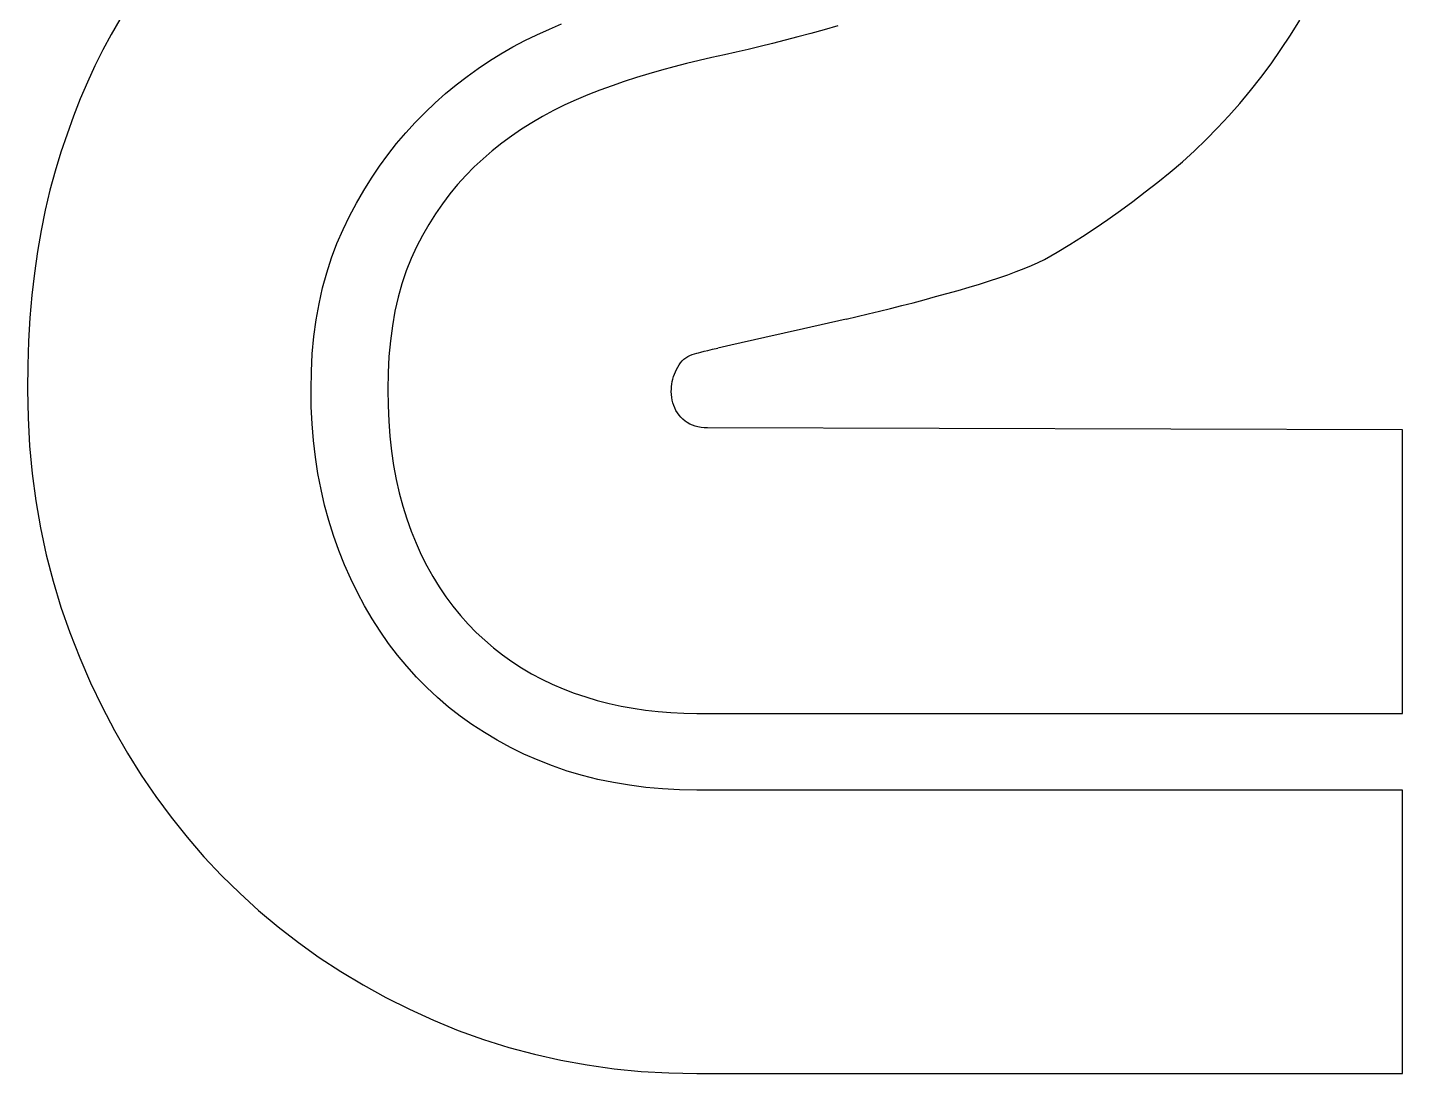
# Model space of a CAD drawing. Extents: x -28 to 1088, y -1245 to 28.
# Drawn here: x 92.2 to 155.4, y -1052.1 to -1003.9 of the extents above; entities that cross this region are included whole.
import ezdxf

# ---------------------------------------------------------------- set-up
doc = ezdxf.new("R2010")
doc.units = 0
doc.header["$MEASUREMENT"] = 0
doc.layers.get('0').update_dxf_attribs({"linetype": 'CONTINUOUS'})

msp = doc.modelspace()

# ---------------------------------------------------------------- linework, layer by layer
at = {"color": 7, "ltscale": 0.01989}
msp.add_line((96.420614, -1003.538233), (96.023827, -1004.227813), dxfattribs=at)
at = {"color": 7, "ltscale": 0.01558}
msp.add_line((115.618629, -1004.243508), (116.186586, -1003.987012), dxfattribs=at)
at = {"color": 7, "ltscale": 0.015368}
msp.add_line((116.186586, -1003.987012), (116.75258, -1003.747154), dxfattribs=at)
at = {"color": 7, "ltscale": 0.015841}
msp.add_line((128.833553, -1004.013975), (128.222938, -1004.183173), dxfattribs=at)
at = {"color": 7, "ltscale": 0.016147}
msp.add_line((129.454965, -1003.837897), (128.833553, -1004.013975), dxfattribs=at)
at = {"color": 7, "ltscale": 0.020247}
msp.add_line((150.295043, -1004.262137), (150.719784, -1003.572558), dxfattribs=at)
at = {"color": 7, "ltscale": 0.020159}
msp.add_line((96.023827, -1004.227813), (95.643727, -1004.938976), dxfattribs=at)
at = {"color": 7, "ltscale": 0.015638}
msp.add_line((114.502346, -1004.810483), (115.055099, -1004.517681), dxfattribs=at)
at = {"color": 7, "ltscale": 0.015667}
msp.add_line((115.055099, -1004.517681), (115.618629, -1004.243508), dxfattribs=at)
at = {"color": 7, "ltscale": 0.014622}
msp.add_line((126.455807, -1004.649609), (125.888361, -1004.791353), dxfattribs=at)
at = {"color": 7, "ltscale": 0.014926}
for p, q in [((127.034061, -1004.500995), (126.455807, -1004.649609)), ((122.498306, -1005.56825), (121.920053, -1005.716835))]:
    msp.add_line(p, q, dxfattribs=at)
at = {"color": 7, "ltscale": 0.01523}
msp.add_line((127.623101, -1004.345538), (127.034061, -1004.500995), dxfattribs=at)
at = {"color": 7, "ltscale": 0.015536}
msp.add_line((128.222938, -1004.183173), (127.623101, -1004.345538), dxfattribs=at)
at = {"color": 7, "ltscale": 0.02003}
msp.add_line((149.852654, -1004.930152), (150.295043, -1004.262137), dxfattribs=at)
at = {"color": 7, "ltscale": 0.020448}
msp.add_line((95.643727, -1004.938976), (95.280303, -1005.671724), dxfattribs=at)
at = {"color": 7, "ltscale": 0.015634}
msp.add_line((113.429231, -1005.451987), (113.9604, -1005.121915), dxfattribs=at)
at = {"color": 7, "ltscale": 0.015626}
msp.add_line((113.9604, -1005.121915), (114.502346, -1004.810483), dxfattribs=at)
at = {"color": 7, "ltscale": 0.014966}
msp.add_line((123.663627, -1005.297503), (123.079494, -1005.428459), dxfattribs=at)
at = {"color": 7, "ltscale": 0.014991}
msp.add_line((124.250714, -1005.17538), (123.663627, -1005.297503), dxfattribs=at)
at = {"color": 7, "ltscale": 0.013716}
msp.add_line((124.785799, -1005.054238), (124.250714, -1005.17538), dxfattribs=at)
at = {"color": 7, "ltscale": 0.014017}
msp.add_line((125.331682, -1004.926216), (124.785799, -1005.054238), dxfattribs=at)
at = {"color": 7, "ltscale": 0.01432}
msp.add_line((125.888361, -1004.791353), (125.331682, -1004.926216), dxfattribs=at)
at = {"color": 7, "ltscale": 0.019823}
msp.add_line((149.395543, -1005.578046), (149.852654, -1004.930152), dxfattribs=at)
at = {"color": 7, "ltscale": 0.020755}
msp.add_line((95.280303, -1005.671724), (94.933545, -1006.426036), dxfattribs=at)
at = {"color": 7, "ltscale": 0.015705}
msp.add_line((112.399264, -1006.168077), (112.908849, -1005.800717), dxfattribs=at)
at = {"color": 7, "ltscale": 0.015661}
msp.add_line((112.908849, -1005.800717), (113.429231, -1005.451987), dxfattribs=at)
at = {"color": 7, "ltscale": 0.014901}
msp.add_line((121.344744, -1005.874284), (120.77237, -1006.040546), dxfattribs=at)
at = {"color": 7, "ltscale": 0.014912}
msp.add_line((121.920053, -1005.716835), (121.344744, -1005.874284), dxfattribs=at)
at = {"color": 7, "ltscale": 0.014944}
msp.add_line((123.079494, -1005.428459), (122.498306, -1005.56825), dxfattribs=at)
at = {"color": 7, "ltscale": 0.019618}
msp.add_line((148.926672, -1006.207309), (149.395543, -1005.578046), dxfattribs=at)
at = {"color": 7, "ltscale": 0.02108}
msp.add_line((94.933545, -1006.426036), (94.603464, -1007.201961), dxfattribs=at)
at = {"color": 7, "ltscale": 0.015849}
msp.add_line((111.412455, -1006.958696), (111.900476, -1006.554057), dxfattribs=at)
at = {"color": 7, "ltscale": 0.015767}
msp.add_line((111.900476, -1006.554057), (112.399264, -1006.168077), dxfattribs=at)
at = {"color": 7, "ltscale": 0.014893}
for p, q in [((119.072935, -1006.592327), (118.51235, -1006.793886)), ((120.77237, -1006.040546), (120.20296, -1006.215643))]:
    msp.add_line(p, q, dxfattribs=at)
at = {"color": 7, "ltscale": 0.01489}
for p, q in [((119.636475, -1006.399573), (119.072935, -1006.592327)), ((120.20296, -1006.215643), (119.636475, -1006.399573)), ((121.776836, -1035.448449), (122.371766, -1035.476403))]:
    msp.add_line(p, q, dxfattribs=at)
at = {"color": 7, "ltscale": 0.019428}
msp.add_line((148.446013, -1006.817934), (148.926672, -1006.207309), dxfattribs=at)
at = {"color": 7, "ltscale": 0.021421}
msp.add_line((94.603464, -1007.201961), (94.290059, -1007.999441), dxfattribs=at)
at = {"color": 7, "ltscale": 0.015947}
msp.add_line((110.935241, -1007.381955), (111.412455, -1006.958696), dxfattribs=at)
at = {"color": 7, "ltscale": 0.014511}
msp.add_line((117.419604, -1007.235304), (116.892361, -1007.478096), dxfattribs=at)
at = {"color": 7, "ltscale": 0.014655}
msp.add_line((117.959597, -1007.007234), (117.419604, -1007.235304), dxfattribs=at)
at = {"color": 7, "ltscale": 0.014812}
msp.add_line((118.51235, -1006.793886), (117.959597, -1007.007234), dxfattribs=at)
at = {"color": 7, "ltscale": 0.01925}
msp.add_line((147.953595, -1007.409909), (148.446013, -1006.817934), dxfattribs=at)
at = {"color": 7, "ltscale": 0.016136}
msp.add_line((110.016129, -1008.28391), (110.468824, -1007.823863), dxfattribs=at)
at = {"color": 7, "ltscale": 0.016063}
msp.add_line((110.468824, -1007.823863), (110.935241, -1007.381955), dxfattribs=at)
at = {"color": 7, "ltscale": 0.014271}
msp.add_line((116.377868, -1007.735564), (115.876135, -1008.007793), dxfattribs=at)
at = {"color": 7, "ltscale": 0.014383}
msp.add_line((116.892361, -1007.478096), (116.377868, -1007.735564), dxfattribs=at)
at = {"color": 7, "ltscale": 0.019087}
msp.add_line((147.449408, -1007.983255), (147.953595, -1007.409909), dxfattribs=at)
at = {"color": 7, "ltscale": 0.021779}
msp.add_line((94.290059, -1007.999441), (93.99333, -1008.818504), dxfattribs=at)
at = {"color": 7, "ltscale": 0.016169}
msp.add_line((109.580111, -1008.761605), (110.016129, -1008.28391), dxfattribs=at)
at = {"color": 7, "ltscale": 0.014093}
msp.add_line((115.387143, -1008.294697), (114.910901, -1008.596333), dxfattribs=at)
at = {"color": 7, "ltscale": 0.014174}
msp.add_line((115.876135, -1008.007793), (115.387143, -1008.294697), dxfattribs=at)
at = {"color": 7, "ltscale": 0.018939}
msp.add_line((146.933443, -1008.537961), (147.449408, -1007.983255), dxfattribs=at)
at = {"color": 7, "ltscale": 0.022152}
msp.add_line((93.99333, -1008.818504), (93.713278, -1009.659162), dxfattribs=at)
at = {"color": 7, "ltscale": 0.016226}
msp.add_line((109.160768, -1009.256967), (109.580111, -1008.761605), dxfattribs=at)
at = {"color": 7, "ltscale": 0.013981}
msp.add_line((114.447429, -1008.912683), (113.996687, -1009.243736), dxfattribs=at)
at = {"color": 7, "ltscale": 0.014029}
msp.add_line((114.910901, -1008.596333), (114.447429, -1008.912683), dxfattribs=at)
at = {"color": 7, "ltscale": 0.018688}
for p, q in [((145.866207, -1009.591465), (146.40571, -1009.074028)), ((108.805187, -1019.057327), (108.765454, -1019.803797))]:
    msp.add_line(p, q, dxfattribs=at)
at = {"color": 7, "ltscale": 0.018806}
msp.add_line((146.40571, -1009.074028), (146.933443, -1008.537961), dxfattribs=at)
at = {"color": 7, "ltscale": 0.022539}
msp.add_line((93.713278, -1009.659162), (93.449902, -1010.521374), dxfattribs=at)
at = {"color": 7, "ltscale": 0.016405}
msp.add_line((108.372112, -1010.300666), (108.758102, -1009.769997), dxfattribs=at)
at = {"color": 7, "ltscale": 0.016305}
msp.add_line((108.758102, -1009.769997), (109.160768, -1009.256967), dxfattribs=at)
at = {"color": 7, "ltscale": 0.013923}
msp.add_line((113.558715, -1009.589502), (113.135447, -1009.951464), dxfattribs=at)
at = {"color": 7, "ltscale": 0.01395}
msp.add_line((113.996687, -1009.243736), (113.558715, -1009.589502), dxfattribs=at)
at = {"color": 7, "ltscale": 0.018586}
msp.add_line((145.314927, -1010.090273), (145.866207, -1009.591465), dxfattribs=at)
at = {"color": 7, "ltscale": 0.016528}
msp.add_line((108.002789, -1010.849011), (108.372112, -1010.300666), dxfattribs=at)
at = {"color": 7, "ltscale": 0.013916}
msp.add_line((112.728854, -1010.331083), (112.338938, -1010.728351), dxfattribs=at)
at = {"color": 7, "ltscale": 0.013907}
msp.add_line((113.135447, -1009.951464), (112.728854, -1010.331083), dxfattribs=at)
at = {"color": 7, "ltscale": 0.018499}
msp.add_line((144.751878, -1010.570412), (145.314927, -1010.090273), dxfattribs=at)
at = {"color": 7, "ltscale": 0.02297}
msp.add_line((93.449902, -1010.521374), (93.207619, -1011.407634), dxfattribs=at)
at = {"color": 7, "ltscale": 0.016671}
msp.add_line((107.650152, -1011.414996), (108.002789, -1010.849011), dxfattribs=at)
at = {"color": 7, "ltscale": 0.013953}
msp.add_line((112.338938, -1010.728351), (111.965699, -1011.143286), dxfattribs=at)
at = {"color": 7, "ltscale": 0.018196}
msp.add_line((143.610094, -1011.484636), (144.181967, -1011.034404), dxfattribs=at)
at = {"color": 7, "ltscale": 0.018373}
msp.add_line((144.181967, -1011.034404), (144.751878, -1010.570412), dxfattribs=at)
at = {"color": 7, "ltscale": 0.023454}
msp.add_line((93.207619, -1011.407634), (92.990836, -1012.320386), dxfattribs=at)
at = {"color": 7, "ltscale": 0.016836}
msp.add_line((107.314191, -1011.998638), (107.650152, -1011.414996), dxfattribs=at)
at = {"color": 7, "ltscale": 0.014103}
msp.add_line((111.609136, -1011.57587), (111.269249, -1012.026111), dxfattribs=at)
at = {"color": 7, "ltscale": 0.014015}
msp.add_line((111.965699, -1011.143286), (111.609136, -1011.57587), dxfattribs=at)
at = {"color": 7, "ltscale": 0.018025}
msp.add_line((143.036257, -1011.921145), (143.610094, -1011.484636), dxfattribs=at)
at = {"color": 7, "ltscale": 0.017021}
msp.add_line((106.994897, -1012.599947), (107.314191, -1011.998638), dxfattribs=at)
at = {"color": 7, "ltscale": 0.014217}
msp.add_line((111.269249, -1012.026111), (110.946038, -1012.493991), dxfattribs=at)
at = {"color": 7, "ltscale": 0.017859}
msp.add_line((142.460468, -1012.343933), (143.036257, -1011.921145), dxfattribs=at)
at = {"color": 7, "ltscale": 0.023963}
msp.add_line((92.990836, -1012.320386), (92.799554, -1013.259609), dxfattribs=at)
at = {"color": 7, "ltscale": 0.017224}
msp.add_line((106.692289, -1013.218905), (106.994897, -1012.599947), dxfattribs=at)
at = {"color": 7, "ltscale": 0.014356}
msp.add_line((110.946038, -1012.493991), (110.639494, -1012.979567), dxfattribs=at)
at = {"color": 7, "ltscale": 0.017542}
msp.add_line((141.302979, -1013.148274), (141.882705, -1012.752969), dxfattribs=at)
at = {"color": 7, "ltscale": 0.017697}
msp.add_line((141.882705, -1012.752969), (142.460468, -1012.343933), dxfattribs=at)
at = {"color": 7, "ltscale": 0.024496}
msp.add_line((92.799554, -1013.259609), (92.633782, -1014.225325), dxfattribs=at)
at = {"color": 7, "ltscale": 0.017427}
msp.add_line((106.412727, -1013.857474), (106.692289, -1013.218905), dxfattribs=at)
at = {"color": 7, "ltscale": 0.014704}
msp.add_line((110.349636, -1013.482762), (110.076445, -1014.003635), dxfattribs=at)
at = {"color": 7, "ltscale": 0.014518}
msp.add_line((110.639494, -1012.979567), (110.349636, -1013.482762), dxfattribs=at)
at = {"color": 7, "ltscale": 0.017247}
msp.add_line((140.137649, -1013.897688), (140.7213, -1013.529856), dxfattribs=at)
at = {"color": 7, "ltscale": 0.017392}
msp.add_line((140.7213, -1013.529856), (141.302979, -1013.148274), dxfattribs=at)
at = {"color": 7, "ltscale": 0.017649}
msp.add_line((106.162602, -1014.517637), (106.412727, -1013.857474), dxfattribs=at)
at = {"color": 7, "ltscale": 0.014949}
msp.add_line((110.076445, -1014.003635), (109.824857, -1014.546082), dxfattribs=at)
at = {"color": 7, "ltscale": 0.017109}
msp.add_line((139.552034, -1014.251816), (140.137649, -1013.897688), dxfattribs=at)
at = {"color": 7, "ltscale": 0.025051}
msp.add_line((92.633782, -1014.225325), (92.493511, -1015.217512), dxfattribs=at)
at = {"color": 7, "ltscale": 0.017914}
msp.add_line((105.941893, -1015.199373), (106.162602, -1014.517637), dxfattribs=at)
at = {"color": 7, "ltscale": 0.015273}
msp.add_line((109.824857, -1014.546082), (109.599731, -1015.114029), dxfattribs=at)
at = {"color": 7, "ltscale": 0.008524}
msp.add_line((138.366111, -1014.868801), (138.677562, -1014.730012), dxfattribs=at)
at = {"color": 7, "ltscale": 0.007957}
msp.add_line((138.677562, -1014.730012), (138.964466, -1014.592194), dxfattribs=at)
at = {"color": 7, "ltscale": 0.016976}
msp.add_line((138.964466, -1014.592194), (139.552034, -1014.251816), dxfattribs=at)
at = {"color": 7, "ltscale": 0.025628}
msp.add_line((92.493511, -1015.217512), (92.378749, -1016.236201), dxfattribs=at)
at = {"color": 7, "ltscale": 0.018222}
msp.add_line((105.750602, -1015.902685), (105.941893, -1015.199373), dxfattribs=at)
at = {"color": 7, "ltscale": 0.015645}
msp.add_line((109.599731, -1015.114029), (109.401098, -1015.707486), dxfattribs=at)
at = {"color": 7, "ltscale": 0.01143}
msp.add_line((136.441069, -1015.577511), (136.875115, -1015.433814), dxfattribs=at)
at = {"color": 7, "ltscale": 0.010842}
msp.add_line((136.875115, -1015.433814), (137.284652, -1015.291088), dxfattribs=at)
at = {"color": 7, "ltscale": 0.010257}
msp.add_line((137.284652, -1015.291088), (137.66967, -1015.149344), dxfattribs=at)
at = {"color": 7, "ltscale": 0.009675}
msp.add_line((137.66967, -1015.149344), (138.03015, -1015.008592), dxfattribs=at)
at = {"color": 7, "ltscale": 0.009097}
msp.add_line((138.03015, -1015.008592), (138.366111, -1014.868801), dxfattribs=at)
at = {"color": 7, "ltscale": 0.018569}
msp.add_line((105.588756, -1016.627599), (105.750602, -1015.902685), dxfattribs=at)
at = {"color": 7, "ltscale": 0.016061}
msp.add_line((109.401098, -1015.707486), (109.228946, -1016.326444), dxfattribs=at)
at = {"color": 7, "ltscale": 0.013486}
msp.add_line((134.47236, -1016.160172), (134.99176, -1016.014521), dxfattribs=at)
at = {"color": 7, "ltscale": 0.013209}
msp.add_line((134.99176, -1016.014521), (135.499373, -1015.867869), dxfattribs=at)
at = {"color": 7, "ltscale": 0.012615}
msp.add_line((135.499373, -1015.867869), (135.982485, -1015.722209), dxfattribs=at)
at = {"color": 7, "ltscale": 0.012022}
msp.add_line((135.982485, -1015.722209), (136.441069, -1015.577511), dxfattribs=at)
at = {"color": 7, "ltscale": 0.026224}
msp.add_line((92.378749, -1016.236201), (92.289479, -1017.281372), dxfattribs=at)
at = {"color": 7, "ltscale": 0.018953}
msp.add_line((105.456337, -1017.374078), (105.588756, -1016.627599), dxfattribs=at)
at = {"color": 7, "ltscale": 0.016518}
msp.add_line((109.228946, -1016.326444), (109.083276, -1016.970912), dxfattribs=at)
at = {"color": 7, "ltscale": 0.013273}
msp.add_line((131.890091, -1016.844372), (132.404593, -1016.713425), dxfattribs=at)
at = {"color": 7, "ltscale": 0.013315}
msp.add_line((132.404593, -1016.713425), (132.920068, -1016.579524), dxfattribs=at)
at = {"color": 7, "ltscale": 0.013357}
msp.add_line((132.920068, -1016.579524), (133.436514, -1016.442678), dxfattribs=at)
at = {"color": 7, "ltscale": 0.013399}
msp.add_line((133.436514, -1016.442678), (133.953951, -1016.302916), dxfattribs=at)
at = {"color": 7, "ltscale": 0.013443}
msp.add_line((133.953951, -1016.302916), (134.47236, -1016.160172), dxfattribs=at)
at = {"color": 7, "ltscale": 0.026839}
msp.add_line((92.289479, -1017.281372), (92.225718, -1018.353025), dxfattribs=at)
at = {"color": 7, "ltscale": 0.017012}
msp.add_line((109.083276, -1016.970912), (108.964097, -1017.640889), dxfattribs=at)
at = {"color": 7, "ltscale": 0.050113}
msp.add_line((129.841946, -1017.338762), (127.887959, -1017.786049), dxfattribs=at)
at = {"color": 7, "ltscale": 0.013107}
msp.add_line((129.841946, -1017.338762), (130.352503, -1017.219574), dxfattribs=at)
at = {"color": 7, "ltscale": 0.013148}
msp.add_line((130.352503, -1017.219574), (130.86406, -1017.097442), dxfattribs=at)
at = {"color": 7, "ltscale": 0.013189}
msp.add_line((130.86406, -1017.097442), (131.37658, -1016.972374), dxfattribs=at)
at = {"color": 7, "ltscale": 0.013231}
msp.add_line((131.37658, -1016.972374), (131.890091, -1016.844372), dxfattribs=at)
at = {"color": 7, "ltscale": 0.019373}
msp.add_line((105.353334, -1018.142112), (105.456337, -1017.374078), dxfattribs=at)
at = {"color": 7, "ltscale": 0.01754}
msp.add_line((108.964097, -1017.640889), (108.871401, -1018.336339), dxfattribs=at)
at = {"color": 7, "ltscale": 0.045644}
msp.add_line((127.887959, -1017.786049), (126.106606, -1018.186281), dxfattribs=at)
at = {"color": 7, "ltscale": 0.02747}
msp.add_line((92.225718, -1018.353025), (92.187458, -1019.451159), dxfattribs=at)
at = {"color": 7, "ltscale": 0.019827}
msp.add_line((105.279768, -1018.931759), (105.353334, -1018.142112), dxfattribs=at)
at = {"color": 7, "ltscale": 0.018101}
msp.add_line((108.871401, -1018.336339), (108.805187, -1019.057327), dxfattribs=at)
at = {"color": 7, "ltscale": 0.015337}
msp.add_line((124.544989, -1018.531557), (123.946633, -1018.66693), dxfattribs=at)
at = {"color": 7, "ltscale": 0.039983}
msp.add_line((126.106606, -1018.186281), (124.544989, -1018.531557), dxfattribs=at)
at = {"color": 7, "ltscale": 0.020311}
msp.add_line((105.235628, -1019.74299), (105.279768, -1018.931759), dxfattribs=at)
at = {"color": 7, "ltscale": 0.002826}
msp.add_line((122.22218, -1019.347686), (122.295736, -1019.261841), dxfattribs=at)
at = {"color": 7, "ltscale": 0.002766}
msp.add_line((122.295736, -1019.261841), (122.375192, -1019.184849), dxfattribs=at)
at = {"color": 7, "ltscale": 0.002731}
msp.add_line((122.375192, -1019.184849), (122.460536, -1019.116681), dxfattribs=at)
at = {"color": 7, "ltscale": 0.002721}
msp.add_line((122.460536, -1019.116681), (122.55176, -1019.057327), dxfattribs=at)
at = {"color": 7, "ltscale": 0.002737}
msp.add_line((122.55176, -1019.057327), (122.648874, -1019.006807), dxfattribs=at)
at = {"color": 7, "ltscale": 0.002778}
msp.add_line((122.648874, -1019.006807), (122.751876, -1018.965112), dxfattribs=at)
at = {"color": 7, "ltscale": 0.002843}
msp.add_line((122.751876, -1018.965112), (122.860749, -1018.93226), dxfattribs=at)
at = {"color": 7, "ltscale": 0.002932}
msp.add_line((122.860749, -1018.93226), (122.97552, -1018.908212), dxfattribs=at)
at = {"color": 7, "ltscale": 0.001986}
msp.add_line((122.97552, -1018.908212), (123.05154, -1018.885175), dxfattribs=at)
at = {"color": 7, "ltscale": 0.002858}
msp.add_line((123.05154, -1018.885175), (123.161894, -1018.855268), dxfattribs=at)
at = {"color": 7, "ltscale": 0.003732}
msp.add_line((123.161894, -1018.855268), (123.306583, -1018.81846), dxfattribs=at)
at = {"color": 7, "ltscale": 0.004606}
msp.add_line((123.306583, -1018.81846), (123.485595, -1018.774821), dxfattribs=at)
at = {"color": 7, "ltscale": 0.005481}
msp.add_line((123.485595, -1018.774821), (123.698943, -1018.724311), dxfattribs=at)
at = {"color": 7, "ltscale": 0.006356}
msp.add_line((123.698943, -1018.724311), (123.946633, -1018.66693), dxfattribs=at)
at = {"color": 7, "ltscale": 0.028117}
msp.add_line((92.187458, -1019.451159), (92.174717, -1020.575786), dxfattribs=at)
at = {"color": 7, "ltscale": 0.020823}
msp.add_line((105.220915, -1020.575786), (105.235628, -1019.74299), dxfattribs=at)
at = {"color": 7, "ltscale": 0.019303}
msp.add_line((108.765454, -1019.803797), (108.752213, -1020.575786), dxfattribs=at)
at = {"color": 7, "ltscale": 0.002943}
msp.add_line((121.904358, -1019.985263), (121.942608, -1019.873928), dxfattribs=at)
at = {"color": 7, "ltscale": 0.002971}
msp.add_line((121.942608, -1019.873928), (121.986748, -1019.763583), dxfattribs=at)
at = {"color": 7, "ltscale": 0.003007}
msp.add_line((121.986748, -1019.763583), (122.036787, -1019.65421), dxfattribs=at)
at = {"color": 7, "ltscale": 0.003049}
msp.add_line((122.036787, -1019.65421), (122.092686, -1019.545819), dxfattribs=at)
at = {"color": 7, "ltscale": 0.003013}
msp.add_line((122.092686, -1019.545819), (122.154483, -1019.442335), dxfattribs=at)
at = {"color": 7, "ltscale": 0.002909}
for p, q in [((122.154483, -1019.442335), (122.22218, -1019.347686)), ((121.845495, -1020.210889), (121.871977, -1020.09759))]:
    msp.add_line(p, q, dxfattribs=at)
at = {"color": 7, "ltscale": 0.002915}
msp.add_line((121.801355, -1020.556665), (121.810179, -1020.440412), dxfattribs=at)
at = {"color": 7, "ltscale": 0.002905}
msp.add_line((121.810179, -1020.440412), (121.824902, -1020.32516), dxfattribs=at)
at = {"color": 7, "ltscale": 0.002903}
msp.add_line((121.824902, -1020.32516), (121.845495, -1020.210889), dxfattribs=at)
at = {"color": 7, "ltscale": 0.002923}
msp.add_line((121.871977, -1020.09759), (121.904358, -1019.985263), dxfattribs=at)
at = {"color": 7, "ltscale": 0.03267}
msp.add_line((92.174717, -1020.575786), (92.198745, -1021.882379), dxfattribs=at)
at = {"color": 7, "ltscale": 0.019952}
msp.add_line((105.233665, -1021.373766), (105.220915, -1020.575786), dxfattribs=at)
at = {"color": 7, "ltscale": 0.018407}
msp.add_line((108.752213, -1020.575786), (108.76301, -1021.311968), dxfattribs=at)
at = {"color": 7, "ltscale": 0.002931}
msp.add_line((121.79842, -1020.673871), (121.801355, -1020.556665), dxfattribs=at)
at = {"color": 7, "ltscale": 0.003386}
msp.add_line((121.802837, -1020.809254), (121.79842, -1020.673871), dxfattribs=at)
at = {"color": 7, "ltscale": 0.003302}
msp.add_line((121.816078, -1020.940682), (121.802837, -1020.809254), dxfattribs=at)
at = {"color": 7, "ltscale": 0.003236}
msp.add_line((121.838143, -1021.068213), (121.816078, -1020.940682), dxfattribs=at)
at = {"color": 7, "ltscale": 0.003185}
msp.add_line((121.869042, -1021.191809), (121.838143, -1021.068213), dxfattribs=at)
at = {"color": 7, "ltscale": 0.019654}
msp.add_line((105.271925, -1022.158987), (105.233665, -1021.373766), dxfattribs=at)
at = {"color": 7, "ltscale": 0.017957}
for p, q in [((108.76301, -1021.311968), (108.795371, -1022.029502)), ((117.011539, -1038.138137), (116.332256, -1037.904678))]:
    msp.add_line(p, q, dxfattribs=at)
at = {"color": 7, "ltscale": 0.003152}
msp.add_line((121.908775, -1021.311478), (121.869042, -1021.191809), dxfattribs=at)
at = {"color": 7, "ltscale": 0.003138}
msp.add_line((121.957331, -1021.427211), (121.908775, -1021.311478), dxfattribs=at)
at = {"color": 7, "ltscale": 0.003142}
msp.add_line((122.014702, -1021.539047), (121.957331, -1021.427211), dxfattribs=at)
at = {"color": 7, "ltscale": 0.003165}
msp.add_line((122.080926, -1021.646948), (122.014702, -1021.539047), dxfattribs=at)
at = {"color": 7, "ltscale": 0.003205}
msp.add_line((122.155955, -1021.750922), (122.080926, -1021.646948), dxfattribs=at)
at = {"color": 7, "ltscale": 0.003264}
msp.add_line((122.239837, -1021.85097), (122.155955, -1021.750922), dxfattribs=at)
at = {"color": 7, "ltscale": 0.032322}
msp.add_line((92.198745, -1021.882379), (92.270839, -1023.173249), dxfattribs=at)
at = {"color": 7, "ltscale": 0.019377}
msp.add_line((105.335676, -1022.931457), (105.271925, -1022.158987), dxfattribs=at)
at = {"color": 7, "ltscale": 0.017525}
msp.add_line((108.795371, -1022.029502), (108.849326, -1022.728406), dxfattribs=at)
at = {"color": 7, "ltscale": 0.003269}
msp.add_line((122.331552, -1021.944158), (122.239837, -1021.85097), dxfattribs=at)
at = {"color": 7, "ltscale": 0.003228}
msp.add_line((122.430128, -1022.027539), (122.331552, -1021.944158), dxfattribs=at)
at = {"color": 7, "ltscale": 0.003214}
msp.add_line((122.535575, -1022.101115), (122.430128, -1022.027539), dxfattribs=at)
at = {"color": 7, "ltscale": 0.003229}
msp.add_line((122.647892, -1022.164885), (122.535575, -1022.101115), dxfattribs=at)
at = {"color": 7, "ltscale": 0.00327}
msp.add_line((122.767071, -1022.218821), (122.647892, -1022.164885), dxfattribs=at)
at = {"color": 7, "ltscale": 0.003339}
msp.add_line((122.893129, -1022.262961), (122.767071, -1022.218821), dxfattribs=at)
at = {"color": 7, "ltscale": 0.003432}
msp.add_line((123.02603, -1022.297285), (122.893129, -1022.262961), dxfattribs=at)
at = {"color": 7, "ltscale": 0.003548}
msp.add_line((123.165811, -1022.321804), (123.02603, -1022.297285), dxfattribs=at)
at = {"color": 7, "ltscale": 0.003685}
msp.add_line((123.312462, -1022.336527), (123.165811, -1022.321804), dxfattribs=at)
at = {"color": 7, "ltscale": 0.00384}
msp.add_line((123.465975, -1022.341425), (123.312462, -1022.336527), dxfattribs=at)
at = {"color": 7}
for p, q in [((155.443877, -1022.43953), (123.465975, -1022.341425)), ((122.97552, -1035.485727), (155.443877, -1035.485727)), ((155.443877, -1039.017045), (122.97552, -1039.017045)), ((122.97552, -1052.063233), (155.443877, -1052.063233))]:
    msp.add_line(p, q, dxfattribs=at)
at = {"color": 7, "ltscale": 0.019124}
msp.add_line((105.424937, -1023.691186), (105.335676, -1022.931457), dxfattribs=at)
at = {"color": 7, "ltscale": 0.017111}
msp.add_line((108.849326, -1022.728406), (108.924865, -1023.40868), dxfattribs=at)
at = {"color": 7, "ltscale": 0.326155}
for p, q in [((155.443877, -1035.485727), (155.443877, -1022.43953)), ((155.443877, -1052.063233), (155.443877, -1039.017045))]:
    msp.add_line(p, q, dxfattribs=at)
at = {"color": 7, "ltscale": 0.032021}
msp.add_line((92.270839, -1023.173249), (92.391009, -1024.448453), dxfattribs=at)
at = {"color": 7, "ltscale": 0.018893}
msp.add_line((105.539709, -1024.438137), (105.424937, -1023.691186), dxfattribs=at)
at = {"color": 7, "ltscale": 0.016718}
msp.add_line((108.924865, -1023.40868), (109.021969, -1024.070306), dxfattribs=at)
at = {"color": 7, "ltscale": 0.016346}
msp.add_line((109.021969, -1024.070306), (109.140657, -1024.713301), dxfattribs=at)
at = {"color": 7, "ltscale": 0.031767}
msp.add_line((92.391009, -1024.448453), (92.559235, -1025.707943), dxfattribs=at)
at = {"color": 7, "ltscale": 0.018687}
msp.add_line((105.67998, -1025.172357), (105.539709, -1024.438137), dxfattribs=at)
at = {"color": 7, "ltscale": 0.015998}
msp.add_line((109.140657, -1024.713301), (109.280928, -1025.337648), dxfattribs=at)
at = {"color": 7, "ltscale": 0.018507}
msp.add_line((105.845752, -1025.893836), (105.67998, -1025.172357), dxfattribs=at)
at = {"color": 7, "ltscale": 0.015674}
msp.add_line((109.280928, -1025.337648), (109.442784, -1025.943374), dxfattribs=at)
at = {"color": 7, "ltscale": 0.031562}
msp.add_line((92.559235, -1025.707943), (92.775526, -1026.951738), dxfattribs=at)
at = {"color": 7, "ltscale": 0.018352}
msp.add_line((106.037034, -1026.602536), (105.845752, -1025.893836), dxfattribs=at)
at = {"color": 7, "ltscale": 0.015376}
msp.add_line((109.442784, -1025.943374), (109.626213, -1026.530442), dxfattribs=at)
at = {"color": 7, "ltscale": 0.018224}
msp.add_line((106.253817, -1027.298505), (106.037034, -1026.602536), dxfattribs=at)
at = {"color": 7, "ltscale": 0.015107}
msp.add_line((109.626213, -1026.530442), (109.831218, -1027.098889), dxfattribs=at)
at = {"color": 7, "ltscale": 0.031406}
msp.add_line((92.775526, -1026.951738), (93.039884, -1028.179867), dxfattribs=at)
at = {"color": 7, "ltscale": 0.018123}
msp.add_line((106.496109, -1027.981714), (106.253817, -1027.298505), dxfattribs=at)
at = {"color": 7, "ltscale": 0.014843}
msp.add_line((109.831218, -1027.098889), (110.055361, -1027.648678), dxfattribs=at)
at = {"color": 7, "ltscale": 0.017958}
msp.add_line((106.761448, -1028.649219), (106.496109, -1027.981714), dxfattribs=at)
at = {"color": 7, "ltscale": 0.014581}
msp.add_line((110.055361, -1027.648678), (110.296182, -1028.179867), dxfattribs=at)
at = {"color": 7, "ltscale": 0.0313}
msp.add_line((93.039884, -1028.179867), (93.352298, -1029.392262), dxfattribs=at)
at = {"color": 7, "ltscale": 0.017727}
msp.add_line((107.04738, -1029.298103), (106.761448, -1028.649219), dxfattribs=at)
at = {"color": 7, "ltscale": 0.014339}
msp.add_line((110.296182, -1028.179867), (110.553669, -1028.692387), dxfattribs=at)
at = {"color": 7, "ltscale": 0.014122}
msp.add_line((110.553669, -1028.692387), (110.827832, -1029.186286), dxfattribs=at)
at = {"color": 7, "ltscale": 0.017521}
msp.add_line((107.353924, -1029.928339), (107.04738, -1029.298103), dxfattribs=at)
at = {"color": 7, "ltscale": 0.013929}
msp.add_line((110.827832, -1029.186286), (111.118681, -1029.661528), dxfattribs=at)
at = {"color": 7, "ltscale": 0.031246}
msp.add_line((93.352298, -1029.392262), (93.712787, -1030.588983), dxfattribs=at)
at = {"color": 7, "ltscale": 0.01734}
msp.add_line((107.681051, -1030.539935), (107.353924, -1029.928339), dxfattribs=at)
at = {"color": 7, "ltscale": 0.013763}
msp.add_line((111.118681, -1029.661528), (111.426197, -1030.118158), dxfattribs=at)
at = {"color": 7, "ltscale": 0.031242}
msp.add_line((93.712787, -1030.588983), (94.121342, -1031.770008), dxfattribs=at)
at = {"color": 7, "ltscale": 0.017185}
msp.add_line((108.02879, -1031.132902), (107.681051, -1030.539935), dxfattribs=at)
at = {"color": 7, "ltscale": 0.013622}
msp.add_line((111.426197, -1030.118158), (111.750389, -1030.556121), dxfattribs=at)
at = {"color": 7, "ltscale": 0.013511}
msp.add_line((111.750389, -1030.556121), (112.091267, -1030.975483), dxfattribs=at)
at = {"color": 7, "ltscale": 0.017057}
msp.add_line((108.397122, -1031.707239), (108.02879, -1031.132902), dxfattribs=at)
at = {"color": 7, "ltscale": 0.013426}
msp.add_line((112.091267, -1030.975483), (112.448802, -1031.376186), dxfattribs=at)
at = {"color": 7, "ltscale": 0.03129}
msp.add_line((94.121342, -1031.770008), (94.577963, -1032.935339), dxfattribs=at)
at = {"color": 7, "ltscale": 0.016957}
msp.add_line((108.786056, -1032.262917), (108.397122, -1031.707239), dxfattribs=at)
at = {"color": 7, "ltscale": 0.01337}
msp.add_line((112.448802, -1031.376186), (112.823023, -1031.75824), dxfattribs=at)
at = {"color": 7, "ltscale": 0.013317}
msp.add_line((112.823023, -1031.75824), (113.212448, -1032.121673), dxfattribs=at)
at = {"color": 7, "ltscale": 0.016885}
msp.add_line((109.195593, -1032.799975), (108.786056, -1032.262917), dxfattribs=at)
at = {"color": 7, "ltscale": 0.013262}
msp.add_line((113.212448, -1032.121673), (113.615605, -1032.466468), dxfattribs=at)
at = {"color": 7, "ltscale": 0.013233}
msp.add_line((113.615605, -1032.466468), (114.032494, -1032.792623), dxfattribs=at)
at = {"color": 7, "ltscale": 0.03114}
msp.add_line((94.577963, -1032.935339), (95.07578, -1034.077123), dxfattribs=at)
at = {"color": 7, "ltscale": 0.016841}
msp.add_line((109.625723, -1033.318403), (109.195593, -1032.799975), dxfattribs=at)
at = {"color": 7, "ltscale": 0.013229}
msp.add_line((114.032494, -1032.792623), (114.463114, -1033.100139), dxfattribs=at)
at = {"color": 7, "ltscale": 0.01325}
msp.add_line((114.463114, -1033.100139), (114.907466, -1033.389015), dxfattribs=at)
at = {"color": 7, "ltscale": 0.016825}
msp.add_line((110.076445, -1033.818173), (109.625723, -1033.318403), dxfattribs=at)
at = {"color": 7, "ltscale": 0.013297}
msp.add_line((114.907466, -1033.389015), (115.365559, -1033.659262), dxfattribs=at)
at = {"color": 7, "ltscale": 0.013368}
msp.add_line((115.365559, -1033.659262), (115.837375, -1033.910879), dxfattribs=at)
at = {"color": 7, "ltscale": 0.030783}
msp.add_line((95.07578, -1034.077123), (95.60793, -1035.187526), dxfattribs=at)
at = {"color": 7, "ltscale": 0.016804}
msp.add_line((110.547298, -1034.29785), (110.076445, -1033.818173), dxfattribs=at)
at = {"color": 7, "ltscale": 0.016778}
msp.add_line((111.037753, -1034.755934), (110.547298, -1034.29785), dxfattribs=at)
at = {"color": 7, "ltscale": 0.013464}
msp.add_line((115.837375, -1033.910879), (116.322932, -1034.143828), dxfattribs=at)
at = {"color": 7, "ltscale": 0.013584}
msp.add_line((116.322932, -1034.143828), (116.82222, -1034.358166), dxfattribs=at)
at = {"color": 7, "ltscale": 0.013727}
msp.add_line((116.82222, -1034.358166), (117.335241, -1034.553855), dxfattribs=at)
at = {"color": 7, "ltscale": 0.016784}
msp.add_line((111.547829, -1035.192424), (111.037753, -1034.755934), dxfattribs=at)
at = {"color": 7, "ltscale": 0.013835}
msp.add_line((117.335241, -1034.553855), (117.859539, -1034.730915), dxfattribs=at)
at = {"color": 7, "ltscale": 0.013904}
msp.add_line((117.859539, -1034.730915), (118.392671, -1034.889325), dxfattribs=at)
at = {"color": 7, "ltscale": 0.013992}
msp.add_line((118.392671, -1034.889325), (118.934627, -1035.029116), dxfattribs=at)
at = {"color": 7, "ltscale": 0.014099}
msp.add_line((118.934627, -1035.029116), (119.485417, -1035.150248), dxfattribs=at)
at = {"color": 7, "ltscale": 0.030467}
msp.add_line((95.60793, -1035.187526), (96.174405, -1036.266541), dxfattribs=at)
at = {"color": 7, "ltscale": 0.016822}
msp.add_line((112.077525, -1035.60736), (111.547829, -1035.192424), dxfattribs=at)
at = {"color": 7, "ltscale": 0.01689}
msp.add_line((112.626833, -1036.000701), (112.077525, -1035.60736), dxfattribs=at)
at = {"color": 7, "ltscale": 0.014223}
msp.add_line((119.485417, -1035.150248), (120.045031, -1035.252759), dxfattribs=at)
at = {"color": 7, "ltscale": 0.014365}
msp.add_line((120.045031, -1035.252759), (120.613459, -1035.336612), dxfattribs=at)
at = {"color": 7, "ltscale": 0.014524}
msp.add_line((120.613459, -1035.336612), (121.190731, -1035.401865), dxfattribs=at)
at = {"color": 7, "ltscale": 0.014699}
msp.add_line((121.190731, -1035.401865), (121.776836, -1035.448449), dxfattribs=at)
at = {"color": 7, "ltscale": 0.015096}
msp.add_line((122.371766, -1035.476403), (122.97552, -1035.485727), dxfattribs=at)
at = {"color": 7, "ltscale": 0.030192}
msp.add_line((96.174405, -1036.266541), (96.775214, -1037.314156), dxfattribs=at)
at = {"color": 7, "ltscale": 0.016991}
msp.add_line((113.195772, -1036.372478), (112.626833, -1036.000701), dxfattribs=at)
at = {"color": 7, "ltscale": 0.017121}
msp.add_line((113.784322, -1036.722681), (113.195772, -1036.372478), dxfattribs=at)
at = {"color": 7, "ltscale": 0.017282}
msp.add_line((114.392492, -1037.05129), (113.784322, -1036.722681), dxfattribs=at)
at = {"color": 7, "ltscale": 0.02996}
msp.add_line((96.775214, -1037.314156), (97.410358, -1038.330381), dxfattribs=at)
at = {"color": 7, "ltscale": 0.017471}
msp.add_line((115.020274, -1037.358315), (114.392492, -1037.05129), dxfattribs=at)
at = {"color": 7, "ltscale": 0.017689}
msp.add_line((115.667686, -1037.643756), (115.020274, -1037.358315), dxfattribs=at)
at = {"color": 7, "ltscale": 0.017849}
msp.add_line((116.332256, -1037.904678), (115.667686, -1037.643756), dxfattribs=at)
at = {"color": 7, "ltscale": 0.018098}
msp.add_line((117.705545, -1038.344113), (117.011539, -1038.138137), dxfattribs=at)
at = {"color": 7, "ltscale": 0.029771}
msp.add_line((97.410358, -1038.330381), (98.079835, -1039.315217), dxfattribs=at)
at = {"color": 7, "ltscale": 0.018271}
msp.add_line((118.414245, -1038.522654), (117.705545, -1038.344113), dxfattribs=at)
at = {"color": 7, "ltscale": 0.018476}
msp.add_line((119.137678, -1038.673713), (118.414245, -1038.522654), dxfattribs=at)
at = {"color": 7, "ltscale": 0.01871}
msp.add_line((119.875814, -1038.797308), (119.137678, -1038.673713), dxfattribs=at)
at = {"color": 7, "ltscale": 0.018974}
msp.add_line((120.628673, -1038.89345), (119.875814, -1038.797308), dxfattribs=at)
at = {"color": 7, "ltscale": 0.029627}
msp.add_line((98.079835, -1039.315217), (98.783647, -1040.268673), dxfattribs=at)
at = {"color": 7, "ltscale": 0.019266}
msp.add_line((121.396245, -1038.962089), (120.628673, -1038.89345), dxfattribs=at)
at = {"color": 7, "ltscale": 0.019584}
msp.add_line((122.178521, -1039.003294), (121.396245, -1038.962089), dxfattribs=at)
at = {"color": 7, "ltscale": 0.019928}
msp.add_line((122.97552, -1039.017045), (122.178521, -1039.003294), dxfattribs=at)
at = {"color": 7, "ltscale": 0.029528}
msp.add_line((98.783647, -1040.268673), (99.521783, -1041.190749), dxfattribs=at)
at = {"color": 7, "ltscale": 0.029475}
msp.add_line((99.521783, -1041.190749), (100.294253, -1042.081416), dxfattribs=at)
at = {"color": 7, "ltscale": 0.029467}
msp.add_line((100.294253, -1042.081416), (101.101057, -1042.940693), dxfattribs=at)
at = {"color": 7, "ltscale": 0.029436}
msp.add_line((101.101057, -1042.940693), (101.940233, -1043.766628), dxfattribs=at)
at = {"color": 7, "ltscale": 0.029382}
msp.add_line((101.940233, -1043.766628), (102.809816, -1044.557247), dxfattribs=at)
at = {"color": 7, "ltscale": 0.029373}
msp.add_line((102.809816, -1044.557247), (103.709808, -1045.31255), dxfattribs=at)
at = {"color": 7, "ltscale": 0.029411}
msp.add_line((103.709808, -1045.31255), (104.640217, -1046.032537), dxfattribs=at)
at = {"color": 7, "ltscale": 0.029495}
msp.add_line((104.640217, -1046.032537), (105.601015, -1046.717219), dxfattribs=at)
at = {"color": 7, "ltscale": 0.029625}
msp.add_line((105.601015, -1046.717219), (106.592241, -1047.366585), dxfattribs=at)
at = {"color": 7, "ltscale": 0.029799}
msp.add_line((106.592241, -1047.366585), (107.613865, -1047.980654), dxfattribs=at)
at = {"color": 7, "ltscale": 0.030018}
msp.add_line((107.613865, -1047.980654), (108.665896, -1048.559398), dxfattribs=at)
at = {"color": 7, "ltscale": 0.03028}
msp.add_line((108.665896, -1048.559398), (109.748336, -1049.102817), dxfattribs=at)
at = {"color": 7, "ltscale": 0.030584}
msp.add_line((109.748336, -1049.102817), (110.861184, -1049.610939), dxfattribs=at)
at = {"color": 7, "ltscale": 0.030705}
msp.add_line((110.861184, -1049.610939), (111.997589, -1050.076866), dxfattribs=at)
at = {"color": 7, "ltscale": 0.030653}
msp.add_line((111.997589, -1050.076866), (113.150651, -1050.493745), dxfattribs=at)
at = {"color": 7, "ltscale": 0.030656}
msp.add_line((113.150651, -1050.493745), (114.320398, -1050.861595), dxfattribs=at)
at = {"color": 7, "ltscale": 0.030713}
msp.add_line((114.320398, -1050.861595), (115.506812, -1051.180408), dxfattribs=at)
at = {"color": 7, "ltscale": 0.030824}
msp.add_line((115.506812, -1051.180408), (116.709913, -1051.450155), dxfattribs=at)
at = {"color": 7, "ltscale": 0.030989}
msp.add_line((116.709913, -1051.450155), (117.929679, -1051.670863), dxfattribs=at)
at = {"color": 7, "ltscale": 0.031208}
msp.add_line((117.929679, -1051.670863), (119.166132, -1051.842524), dxfattribs=at)
at = {"color": 7, "ltscale": 0.031478}
msp.add_line((119.166132, -1051.842524), (120.419252, -1051.965148), dxfattribs=at)
at = {"color": 7, "ltscale": 0.031798}
msp.add_line((120.419252, -1051.965148), (121.689048, -1052.038714), dxfattribs=at)
at = {"color": 7, "ltscale": 0.032168}
msp.add_line((121.689048, -1052.038714), (122.97552, -1052.063233), dxfattribs=at)

doc.saveas('drawing.dxf')
